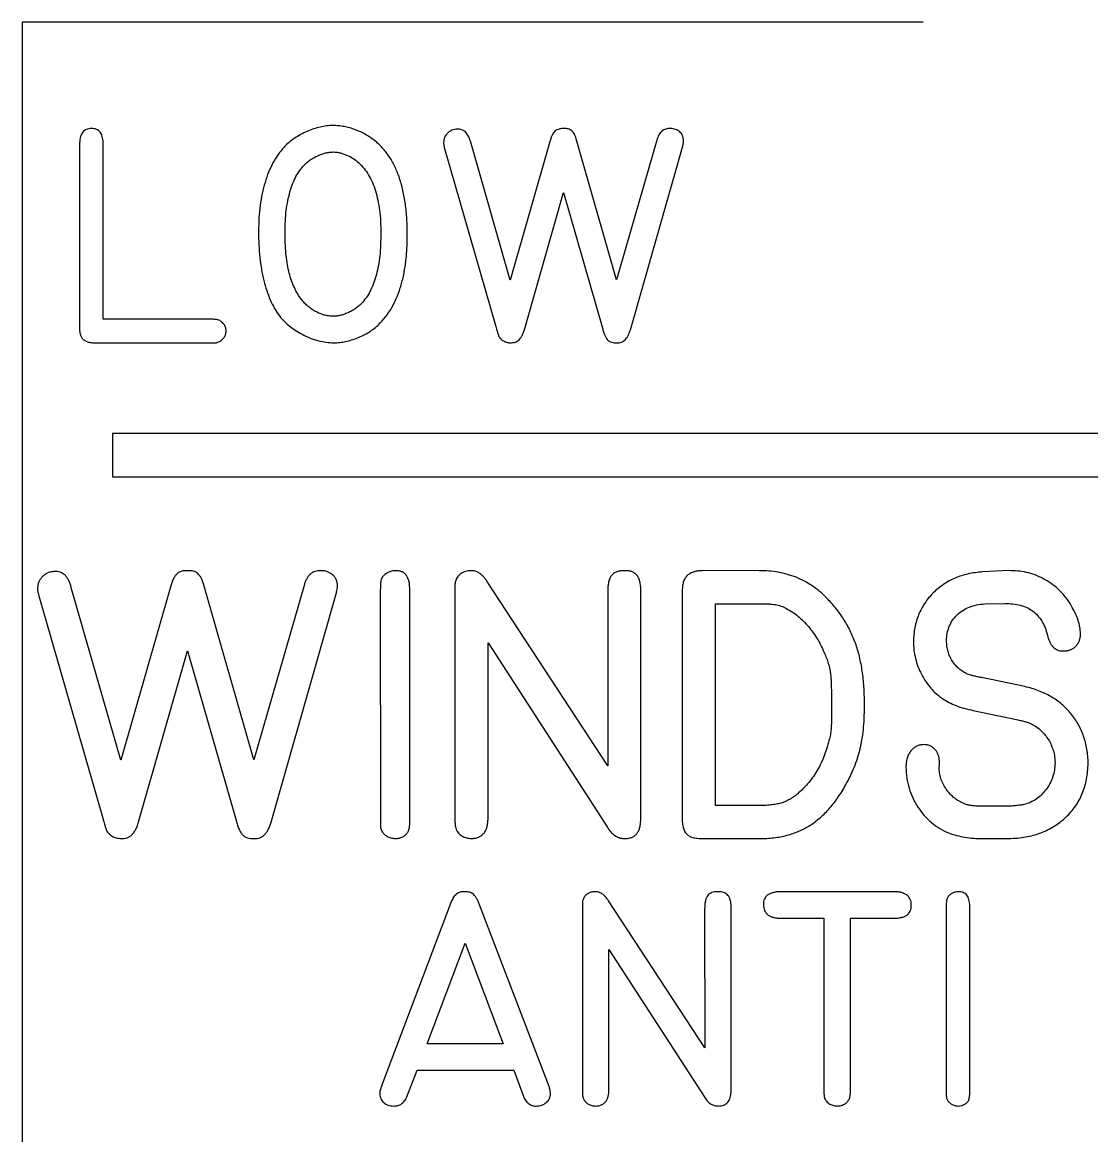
# Model space of a CAD drawing. Header units: inches. Extents: x 0.09 to 1.59, y 5.43 to 11.48.
# Drawn here: x 0.087 to 0.829, y 6.403 to 7.175 of the extents above; entities that cross this region are included whole.
import ezdxf

# ---------------------------------------------------------------- set-up
doc = ezdxf.new("R2010")
doc.units = ezdxf.units.IN
doc.header["$MEASUREMENT"] = 0

msp = doc.modelspace()

# ---------------------------------------------------------------- linework, layer by layer
at = {"color": 7, "linetype": 'Continuous', "lineweight": 25}
for p, q in [((0.08723, 7.17534), (0.08723, 5.42534)), ((0.71223, 7.17534), (0.08723, 7.17534)), ((0.30286, 7.10371), (0.30287, 7.10374)), ((0.127, 7.09168), (0.12704, 6.96397)), ((0.14333, 6.96926), (0.14333, 7.09169)), ((0.42577, 6.9964), (0.39807, 7.09292)), ((0.45346, 7.0933), (0.42577, 6.9964)), ((0.49951, 6.9967), (0.47158, 7.09441)), ((0.52742, 7.09349), (0.49951, 6.9967)), ((0.30286, 7.08535), (0.30287, 7.08538)), ((0.38018, 7.08777), (0.41572, 6.96422)), ((0.5091, 6.96202), (0.54531, 7.08878)), ((0.43581, 6.96286), (0.46264, 7.05717)), ((0.46264, 7.05717), (0.4899, 6.96244)), ((0.21794, 6.96926), (0.14333, 6.96926)), ((0.13725, 6.95297), (0.21639, 6.95297)), ((1.52473, 6.88994), (0.14973, 6.88994)), ((0.14973, 6.88994), (0.14973, 6.85994)), ((0.14973, 6.85994), (1.52473, 6.85994)), ((0.59834, 6.79486), (0.56006, 6.7949)), ((0.77142, 6.7949), (0.75342, 6.79402)), ((0.77306, 6.79486), (0.77142, 6.7949)), ((0.15566, 6.66331), (0.12102, 6.78397)), ((0.19027, 6.78443), (0.15566, 6.66331)), ((0.24783, 6.66369), (0.21291, 6.78583)), ((0.28272, 6.78468), (0.24783, 6.66369)), ((0.4934, 6.65947), (0.41005, 6.78695)), ((0.09866, 6.77752), (0.14309, 6.62309)), ((0.25981, 6.62034), (0.30508, 6.77879)), ((0.33561, 6.78156), (0.33565, 6.62177)), ((0.35602, 6.62175), (0.35602, 6.78243)), ((0.38733, 6.78047), (0.38737, 6.62401)), ((0.49336, 6.77999), (0.4934, 6.65947)), ((0.51631, 6.622), (0.51635, 6.78104)), ((0.54508, 6.78039), (0.54512, 6.62589)), ((0.56807, 6.77195), (0.5992, 6.77195)), ((0.56807, 6.63198), (0.56807, 6.77195)), ((0.75492, 6.77179), (0.76891, 6.77208)), ((0.76891, 6.77208), (0.77031, 6.77208)), ((0.41032, 6.62228), (0.41032, 6.74474)), ((0.41032, 6.74474), (0.4934, 6.61641)), ((0.1682, 6.62139), (0.20174, 6.73928)), ((0.20174, 6.73928), (0.23582, 6.62086)), ((0.78276, 6.71445), (0.75259, 6.72065)), ((0.747, 6.69792), (0.77705, 6.69152)), ((0.72348, 6.66022), (0.72352, 6.66247)), ((0.59891, 6.63198), (0.56807, 6.63198)), ((0.77035, 6.63145), (0.7537, 6.63147)), ((0.55947, 6.60903), (0.59892, 6.60903)), ((0.75342, 6.60903), (0.77159, 6.60903)), ((0.69234, 6.57212), (0.61435, 6.57216)), ((0.38482, 6.56508), (0.33701, 6.43858)), ((0.45274, 6.43703), (0.40449, 6.56304)), ((0.47579, 6.56061), (0.47582, 6.43544)), ((0.56064, 6.46381), (0.49396, 6.5658)), ((0.56061, 6.56023), (0.56064, 6.46381)), ((0.57897, 6.43383), (0.579, 6.56107)), ((0.72819, 6.56149), (0.72822, 6.43365)), ((0.74451, 6.43364), (0.74451, 6.56218)), ((0.6132, 6.55376), (0.6434, 6.55379)), ((0.6434, 6.55379), (0.6434, 6.4359)), ((0.66176, 6.43477), (0.66176, 6.55379)), ((0.66176, 6.55379), (0.6917, 6.55379)), ((0.36807, 6.46664), (0.39443, 6.53644)), ((0.39443, 6.53644), (0.4208, 6.46664)), ((0.49418, 6.43406), (0.49418, 6.53203)), ((0.49418, 6.53203), (0.56064, 6.42936)), ((0.4208, 6.46664), (0.36807, 6.46664)), ((0.35398, 6.42976), (0.36114, 6.44828)), ((0.36114, 6.44828), (0.42817, 6.44828)), ((0.42817, 6.44828), (0.43465, 6.43086))]:
    msp.add_line(p, q, dxfattribs=at)
for points, knots in [([(0.13518, 7.10164), (0.13456, 7.10161), (0.13338, 7.10155), (0.13172, 7.10107), (0.13034, 7.10022), (0.12912, 7.09914), (0.12823, 7.09768), (0.12759, 7.09594), (0.12712, 7.09392), (0.12704, 7.09246), (0.127, 7.09168)], [0, 0, 0, 0, 0.126924, 0.242718, 0.351139, 0.459469, 0.575157, 0.698742, 0.839735, 1, 1, 1, 1]), ([(0.14333, 7.09169), (0.1433, 7.09246), (0.14324, 7.09393), (0.14282, 7.09598), (0.14217, 7.09773), (0.14131, 7.09921), (0.14009, 7.1003), (0.13867, 7.1011), (0.137, 7.10155), (0.13581, 7.10161), (0.13518, 7.10164)], [0, 0, 0, 0, 0.159106, 0.301148, 0.426235, 0.540226, 0.648063, 0.756801, 0.871454, 1, 1, 1, 1]), ([(0.30287, 7.10374), (0.30137, 7.10366), (0.29834, 7.10351), (0.29379, 7.10271), (0.28925, 7.10139), (0.2847, 7.09967), (0.28033, 7.09749), (0.27619, 7.09494), (0.27232, 7.09209), (0.27, 7.0899), (0.26885, 7.0888)], [0, 0, 0, 0, 0.1189, 0.238815, 0.363412, 0.491768, 0.621792, 0.748494, 0.874822, 1, 1, 1, 1]), ([(0.3324, 7.09272), (0.3313, 7.09355), (0.32913, 7.09521), (0.32564, 7.09738), (0.32201, 7.09927), (0.31825, 7.10084), (0.31441, 7.10211), (0.31056, 7.10301), (0.30671, 7.10359), (0.30414, 7.10367), (0.30286, 7.10371)], [0, 0, 0, 0, 0.1288972, 0.256024, 0.383031, 0.5107626, 0.6368643, 0.7599671, 0.8800174, 1, 1, 1, 1]), ([(0.38888, 7.10119), (0.38825, 7.10113), (0.38702, 7.10102), (0.38524, 7.10052), (0.38366, 7.09959), (0.38223, 7.09845), (0.38109, 7.09702), (0.38017, 7.09545), (0.37966, 7.09366), (0.37956, 7.09242), (0.3795, 7.09178)], [0, 0, 0, 0, 0.128589, 0.252555, 0.373774, 0.498907, 0.62404, 0.74526, 0.869225, 1, 1, 1, 1]), ([(0.39807, 7.09292), (0.39786, 7.09359), (0.39747, 7.09486), (0.3967, 7.09659), (0.39578, 7.09805), (0.39473, 7.09928), (0.39344, 7.10016), (0.39205, 7.10082), (0.3905, 7.10119), (0.38943, 7.10119), (0.38888, 7.10119)], [0, 0, 0, 0, 0.155018, 0.294183, 0.418932, 0.537521, 0.649023, 0.762457, 0.877917, 1, 1, 1, 1]), ([(0.46306, 7.10164), (0.46245, 7.10163), (0.46128, 7.10163), (0.45963, 7.10134), (0.45819, 7.1008), (0.45695, 7.09998), (0.4559, 7.09884), (0.455, 7.09731), (0.45412, 7.09546), (0.45369, 7.09405), (0.45346, 7.0933)], [0, 0, 0, 0, 0.131213, 0.24809, 0.356608, 0.456146, 0.563561, 0.685491, 0.832674, 1, 1, 1, 1]), ([(0.47158, 7.09441), (0.47139, 7.095), (0.47103, 7.09614), (0.47035, 7.0977), (0.46945, 7.09898), (0.46845, 7.10005), (0.46728, 7.10083), (0.46601, 7.10141), (0.46457, 7.10165), (0.46358, 7.10164), (0.46306, 7.10164)], [0, 0, 0, 0, 0.151751, 0.291055, 0.416198, 0.533741, 0.645703, 0.757945, 0.873337, 1, 1, 1, 1]), ([(0.5368, 7.10164), (0.53624, 7.10164), (0.53516, 7.10163), (0.53359, 7.10131), (0.53218, 7.10067), (0.53089, 7.09979), (0.52979, 7.0986), (0.52884, 7.09714), (0.52804, 7.09542), (0.52764, 7.09415), (0.52742, 7.09349)], [0, 0, 0, 0, 0.123941, 0.238388, 0.350354, 0.463329, 0.581267, 0.706777, 0.846347, 1, 1, 1, 1]), ([(0.54598, 7.09327), (0.54594, 7.09386), (0.54586, 7.09503), (0.54532, 7.09666), (0.54451, 7.09813), (0.54335, 7.09936), (0.54198, 7.10035), (0.5404, 7.10109), (0.53866, 7.10154), (0.53743, 7.10161), (0.5368, 7.10164)], [0, 0, 0, 0, 0.1289668, 0.2513398, 0.3693042, 0.4897303, 0.6132964, 0.7342626, 0.8642993, 1, 1, 1, 1]), ([(0.35432, 7.02777), (0.35431, 7.02967), (0.35429, 7.03339), (0.35407, 7.03886), (0.35364, 7.04411), (0.35308, 7.04915), (0.35229, 7.05396), (0.35135, 7.05857), (0.35027, 7.06297), (0.34897, 7.06714), (0.34752, 7.07109), (0.3459, 7.07483), (0.34409, 7.07835), (0.34212, 7.08167), (0.33995, 7.08477), (0.33762, 7.08765), (0.33513, 7.09033), (0.33331, 7.09192), (0.3324, 7.09272)], [0, 0, 0, 0, 0.080424, 0.157711, 0.231972, 0.303725, 0.372685, 0.438908, 0.502962, 0.564675, 0.624091, 0.681389, 0.737383, 0.791688, 0.84518, 0.897488, 0.948885, 1, 1, 1, 1]), ([(0.3795, 7.09178), (0.37951, 7.09149), (0.37953, 7.09094), (0.37959, 7.09006), (0.37982, 7.08901), (0.38004, 7.08823), (0.38018, 7.08777)], [0, 0, 0, 0, 0.213858, 0.404481, 0.646641, 1, 1, 1, 1]), ([(0.54531, 7.08878), (0.54537, 7.08915), (0.54551, 7.08995), (0.54571, 7.09117), (0.54592, 7.0923), (0.54596, 7.093), (0.54598, 7.09327)], [0, 0, 0, 0, 0.24294, 0.539633, 0.8211, 1, 1, 1, 1]), ([(0.26885, 7.0888), (0.26744, 7.08711), (0.26456, 7.08367), (0.26101, 7.07779), (0.25794, 7.0713), (0.25548, 7.06417), (0.25356, 7.05646), (0.25214, 7.0482), (0.2513, 7.03942), (0.25119, 7.03339), (0.25113, 7.03029)], [0, 0, 0, 0, 0.105705, 0.215134, 0.329018, 0.449631, 0.576639, 0.710541, 0.851416, 1, 1, 1, 1]), ([(0.28272, 7.07623), (0.28338, 7.07688), (0.28473, 7.07819), (0.287, 7.07994), (0.28952, 7.08144), (0.29216, 7.0828), (0.29491, 7.08388), (0.29762, 7.0847), (0.30026, 7.08521), (0.302, 7.0853), (0.30286, 7.08535)], [0, 0, 0, 0, 0.123362, 0.249717, 0.37865, 0.511599, 0.64377, 0.76903, 0.886766, 1, 1, 1, 1]), ([(0.30287, 7.08538), (0.30362, 7.08534), (0.30516, 7.08527), (0.30748, 7.08482), (0.30987, 7.08418), (0.31304, 7.08291), (0.31687, 7.08102), (0.31948, 7.07887), (0.32076, 7.07781)], [0, 0, 0, 0, 0.11376, 0.233218, 0.356799, 0.48809, 0.749531, 1, 1, 1, 1]), ([(0.26953, 7.02984), (0.26958, 7.03241), (0.26967, 7.03738), (0.27026, 7.0446), (0.27133, 7.05132), (0.2728, 7.05753), (0.27464, 7.06318), (0.2769, 7.0682), (0.27953, 7.07258), (0.28168, 7.07504), (0.28272, 7.07623)], [0, 0, 0, 0, 0.156125, 0.302877, 0.440322, 0.56978, 0.690666, 0.801587, 0.904038, 1, 1, 1, 1]), ([(0.32076, 7.07781), (0.322, 7.07654), (0.32452, 7.07396), (0.3276, 7.06935), (0.33024, 7.06415), (0.33239, 7.05831), (0.33402, 7.05184), (0.33516, 7.04476), (0.33589, 7.03704), (0.33593, 7.03169), (0.33596, 7.0289)], [0, 0, 0, 0, 0.100865, 0.20514, 0.314754, 0.432735, 0.558927, 0.694653, 0.841474, 1, 1, 1, 1]), ([(0.25113, 7.03029), (0.25118, 7.02716), (0.25125, 7.02107), (0.25194, 7.01224), (0.25306, 7.00399), (0.25462, 6.99633), (0.25664, 6.98925), (0.25915, 6.98277), (0.26204, 6.97684), (0.26444, 6.97329), (0.26562, 6.97156)], [0, 0, 0, 0, 0.153124, 0.297158, 0.432037, 0.559346, 0.678717, 0.790963, 0.898004, 1, 1, 1, 1]), ([(0.28026, 6.98387), (0.27936, 6.9852), (0.27753, 6.98791), (0.27538, 6.99247), (0.27348, 6.99742), (0.27201, 7.00287), (0.27089, 7.00882), (0.2701, 7.01532), (0.26961, 7.02239), (0.26956, 7.0273), (0.26953, 7.02984)], [0, 0, 0, 0, 0.100044, 0.204357, 0.314658, 0.431428, 0.557026, 0.692898, 0.840874, 1, 1, 1, 1]), ([(0.33596, 7.0289), (0.33592, 7.0262), (0.33585, 7.021), (0.33532, 7.01351), (0.33436, 7.00668), (0.33301, 7.00046), (0.33126, 6.99482), (0.32915, 6.9897), (0.32658, 6.98513), (0.32447, 6.98246), (0.32345, 6.98116)], [0, 0, 0, 0, 0.161174, 0.309864, 0.446677, 0.572217, 0.688558, 0.797887, 0.901397, 1, 1, 1, 1]), ([(0.33463, 6.96571), (0.33622, 6.96742), (0.33945, 6.97091), (0.34347, 6.97697), (0.34688, 6.98371), (0.3496, 6.99118), (0.35178, 6.99932), (0.35326, 7.00818), (0.35417, 7.01774), (0.35427, 7.02436), (0.35432, 7.02777)], [0, 0, 0, 0, 0.104917, 0.212948, 0.325254, 0.443443, 0.569143, 0.703178, 0.846557, 1, 1, 1, 1]), ([(0.30286, 6.97133), (0.30182, 6.97137), (0.29973, 6.97146), (0.29664, 6.97221), (0.29353, 6.97322), (0.2905, 6.97472), (0.28757, 6.97654), (0.28487, 6.9787), (0.28239, 6.98112), (0.28097, 6.98295), (0.28026, 6.98387)], [0, 0, 0, 0, 0.116304, 0.233863, 0.354988, 0.482525, 0.612268, 0.740399, 0.869415, 1, 1, 1, 1]), ([(0.32345, 6.98116), (0.32276, 6.98046), (0.32138, 6.97905), (0.31906, 6.97716), (0.31654, 6.97548), (0.31386, 6.97404), (0.31109, 6.9729), (0.30833, 6.97199), (0.30558, 6.97147), (0.30375, 6.97138), (0.30286, 6.97133)], [0, 0, 0, 0, 0.125983, 0.2526, 0.38207, 0.513681, 0.642442, 0.765615, 0.88507, 1, 1, 1, 1]), ([(0.22308, 6.96881), (0.22277, 6.96891), (0.22214, 6.9691), (0.22106, 6.96922), (0.21966, 6.96928), (0.21858, 6.96927), (0.21794, 6.96926)], [0, 0, 0, 0, 0.187553, 0.376242, 0.625932, 1, 1, 1, 1]), ([(0.22867, 6.96121), (0.22858, 6.96206), (0.22841, 6.96376), (0.22714, 6.96601), (0.22539, 6.96788), (0.22384, 6.9685), (0.22308, 6.96881)], [0, 0, 0, 0, 0.251389, 0.506278, 0.756676, 1, 1, 1, 1]), ([(0.26562, 6.97156), (0.26676, 6.97023), (0.26906, 6.96757), (0.27314, 6.96409), (0.27762, 6.96093), (0.28251, 6.95819), (0.28764, 6.95594), (0.29287, 6.95432), (0.29808, 6.95323), (0.30158, 6.95306), (0.30331, 6.95297)], [0, 0, 0, 0, 0.121113, 0.243963, 0.369981, 0.501105, 0.632263, 0.757497, 0.880131, 1, 1, 1, 1]), ([(0.12704, 6.96397), (0.12699, 6.96311), (0.1269, 6.96148), (0.12731, 6.9592), (0.12804, 6.95724), (0.12917, 6.95563), (0.13068, 6.9544), (0.13256, 6.95356), (0.13479, 6.95304), (0.1364, 6.95299), (0.13725, 6.95297)], [0, 0, 0, 0, 0.148439, 0.277754, 0.394678, 0.503287, 0.610856, 0.724856, 0.853841, 1, 1, 1, 1]), ([(0.22285, 6.95339), (0.22368, 6.95375), (0.22527, 6.95444), (0.22711, 6.95628), (0.22833, 6.95858), (0.22855, 6.9603), (0.22867, 6.96121)], [0, 0, 0, 0, 0.2596467, 0.5002268, 0.7361659, 1, 1, 1, 1]), ([(0.30331, 6.95297), (0.30468, 6.95301), (0.30745, 6.9531), (0.31159, 6.95385), (0.31579, 6.95484), (0.31992, 6.95636), (0.32398, 6.95815), (0.32778, 6.96039), (0.3314, 6.96282), (0.33355, 6.96474), (0.33463, 6.96571)], [0, 0, 0, 0, 0.118981, 0.240318, 0.364646, 0.49276, 0.622125, 0.749523, 0.874592, 1, 1, 1, 1]), ([(0.41572, 6.96422), (0.41589, 6.96363), (0.41619, 6.96256), (0.4166, 6.96112), (0.41697, 6.96004), (0.41725, 6.95909), (0.41749, 6.95828), (0.41765, 6.95772), (0.41771, 6.9575)], [0, 0, 0, 0, 0.2638236, 0.4752176, 0.6398677, 0.7506398, 0.8993704, 1, 1, 1, 1]), ([(0.42576, 6.95297), (0.42637, 6.95298), (0.42753, 6.953), (0.42917, 6.9534), (0.43065, 6.95405), (0.43195, 6.95507), (0.43309, 6.95644), (0.43413, 6.9582), (0.43506, 6.96037), (0.43555, 6.962), (0.43581, 6.96286)], [0, 0, 0, 0, 0.117328, 0.224905, 0.326022, 0.428963, 0.541745, 0.671271, 0.824012, 1, 1, 1, 1]), ([(0.4899, 6.96244), (0.49015, 6.96156), (0.49062, 6.95995), (0.49148, 6.95778), (0.49245, 6.95609), (0.49346, 6.95476), (0.49471, 6.95387), (0.49617, 6.95329), (0.49788, 6.95297), (0.49908, 6.95297), (0.49972, 6.95297)], [0, 0, 0, 0, 0.1802595, 0.3323607, 0.4604107, 0.5650138, 0.6597336, 0.7611344, 0.8740818, 1, 1, 1, 1]), ([(0.49972, 6.95297), (0.50026, 6.95297), (0.50131, 6.95297), (0.50284, 6.95333), (0.50422, 6.95404), (0.50548, 6.95503), (0.50657, 6.95636), (0.50759, 6.95795), (0.50841, 6.95989), (0.50886, 6.96129), (0.5091, 6.96202)], [0, 0, 0, 0, 0.11387, 0.221498, 0.328353, 0.438525, 0.557987, 0.689932, 0.836649, 1, 1, 1, 1]), ([(0.21639, 6.95297), (0.21697, 6.95297), (0.218, 6.95297), (0.21938, 6.95298), (0.2204, 6.95296), (0.22129, 6.953), (0.22209, 6.95307), (0.22262, 6.95329), (0.22285, 6.95339)], [0, 0, 0, 0, 0.26677, 0.47526, 0.63411, 0.738474, 0.883794, 1, 1, 1, 1]), ([(0.41771, 6.9575), (0.41816, 6.95684), (0.41904, 6.95556), (0.42097, 6.95417), (0.42322, 6.95322), (0.42489, 6.95306), (0.42576, 6.95297)], [0, 0, 0, 0, 0.246471, 0.481493, 0.728398, 1, 1, 1, 1]), ([(0.10953, 6.79429), (0.10875, 6.79422), (0.10721, 6.79409), (0.10498, 6.79346), (0.10302, 6.7923), (0.10123, 6.79088), (0.0998, 6.78909), (0.09865, 6.78712), (0.09802, 6.78489), (0.09788, 6.78333), (0.09781, 6.78253)], [0, 0, 0, 0, 0.128589, 0.252555, 0.373774, 0.498907, 0.62404, 0.74526, 0.869225, 1, 1, 1, 1]), ([(0.12102, 6.78397), (0.12077, 6.7848), (0.12028, 6.78639), (0.11932, 6.78855), (0.11816, 6.79037), (0.11685, 6.79191), (0.11524, 6.79301), (0.11351, 6.79384), (0.11156, 6.79429), (0.11022, 6.79429), (0.10953, 6.79429)], [0, 0, 0, 0, 0.155018, 0.294183, 0.418932, 0.537521, 0.649023, 0.762457, 0.877917, 1, 1, 1, 1]), ([(0.20227, 6.79486), (0.2015, 6.79485), (0.20004, 6.79485), (0.19798, 6.79449), (0.19618, 6.79381), (0.19463, 6.79278), (0.19331, 6.79136), (0.19219, 6.78945), (0.19109, 6.78714), (0.19055, 6.78537), (0.19027, 6.78443)], [0, 0, 0, 0, 0.131213, 0.24809, 0.356608, 0.456146, 0.563561, 0.685491, 0.832674, 1, 1, 1, 1]), ([(0.21291, 6.78583), (0.21268, 6.78657), (0.21223, 6.78798), (0.21137, 6.78994), (0.21025, 6.79154), (0.209, 6.79287), (0.20754, 6.79385), (0.20595, 6.79457), (0.20415, 6.79488), (0.20291, 6.79487), (0.20227, 6.79486)], [0, 0, 0, 0, 0.151751, 0.291055, 0.416198, 0.533741, 0.645703, 0.757945, 0.873337, 1, 1, 1, 1]), ([(0.29444, 6.79486), (0.29373, 6.79486), (0.29238, 6.79485), (0.29043, 6.79444), (0.28867, 6.79365), (0.28705, 6.79255), (0.28568, 6.79106), (0.28449, 6.78924), (0.28349, 6.78708), (0.28298, 6.7855), (0.28272, 6.78468)], [0, 0, 0, 0, 0.123941, 0.238388, 0.350354, 0.463329, 0.581267, 0.706777, 0.846347, 1, 1, 1, 1]), ([(0.30591, 6.78439), (0.30586, 6.78514), (0.30577, 6.78659), (0.30509, 6.78864), (0.30407, 6.79048), (0.30263, 6.79201), (0.30091, 6.79325), (0.29894, 6.79417), (0.29676, 6.79474), (0.29522, 6.79482), (0.29444, 6.79486)], [0, 0, 0, 0, 0.128967, 0.25134, 0.369304, 0.48973, 0.613296, 0.734263, 0.864299, 1, 1, 1, 1]), ([(0.34596, 6.79486), (0.34507, 6.79479), (0.34334, 6.79467), (0.3409, 6.79373), (0.33871, 6.79227), (0.33755, 6.79094), (0.33695, 6.79025)], [0, 0, 0, 0, 0.252822, 0.495908, 0.737887, 1, 1, 1, 1]), ([(0.35602, 6.78243), (0.35599, 6.78342), (0.35594, 6.78528), (0.35546, 6.78788), (0.35467, 6.79008), (0.35355, 6.79189), (0.35212, 6.79333), (0.3503, 6.79425), (0.34823, 6.79485), (0.34674, 6.79486), (0.34596, 6.79486)], [0, 0, 0, 0, 0.162439, 0.303775, 0.43068, 0.542576, 0.650112, 0.75758, 0.872008, 1, 1, 1, 1]), ([(0.39812, 6.79486), (0.397, 6.79477), (0.39474, 6.79459), (0.39176, 6.79304), (0.38918, 6.79097), (0.38832, 6.78902), (0.3879, 6.78807)], [0, 0, 0, 0, 0.257226, 0.515442, 0.763924, 1, 1, 1, 1]), ([(0.41005, 6.78695), (0.40956, 6.78764), (0.40862, 6.78894), (0.40719, 6.79069), (0.40576, 6.79209), (0.40394, 6.7935), (0.40141, 6.79472), (0.39923, 6.79481), (0.39812, 6.79486)], [0, 0, 0, 0, 0.169217, 0.3203, 0.451757, 0.567066, 0.78044, 1, 1, 1, 1]), ([(0.505, 6.79486), (0.50404, 6.79484), (0.50223, 6.79481), (0.49972, 6.79421), (0.49761, 6.79315), (0.49596, 6.79157), (0.49471, 6.78948), (0.49389, 6.78683), (0.49344, 6.7836), (0.49339, 6.78126), (0.49336, 6.77999)], [0, 0, 0, 0, 0.130999, 0.246717, 0.350533, 0.449564, 0.555403, 0.679484, 0.826682, 1, 1, 1, 1]), ([(0.51635, 6.78104), (0.51633, 6.78216), (0.51629, 6.78427), (0.51576, 6.78719), (0.51494, 6.7897), (0.51369, 6.79172), (0.51202, 6.79326), (0.51, 6.79432), (0.5076, 6.7949), (0.5059, 6.79487), (0.505, 6.79486)], [0, 0, 0, 0, 0.16208, 0.304988, 0.429155, 0.54241, 0.64608, 0.754429, 0.869073, 1, 1, 1, 1]), ([(0.56006, 6.7949), (0.55883, 6.79486), (0.55656, 6.7948), (0.55336, 6.79422), (0.55066, 6.79313), (0.54844, 6.79152), (0.54678, 6.78939), (0.54568, 6.78678), (0.54508, 6.78373), (0.54508, 6.78155), (0.54508, 6.78039)], [0, 0, 0, 0, 0.151334, 0.282226, 0.399665, 0.509459, 0.617605, 0.730437, 0.856419, 1, 1, 1, 1]), ([(0.64517, 6.77603), (0.64359, 6.77756), (0.64047, 6.78058), (0.63527, 6.78442), (0.62984, 6.78772), (0.62411, 6.79042), (0.61806, 6.79241), (0.61175, 6.79389), (0.60514, 6.79475), (0.60063, 6.79482), (0.59834, 6.79486)], [0, 0, 0, 0, 0.127204, 0.250621, 0.372465, 0.493612, 0.615913, 0.73974, 0.867629, 1, 1, 1, 1]), ([(0.75342, 6.79402), (0.75171, 6.79387), (0.74834, 6.79357), (0.74343, 6.79266), (0.73874, 6.79143), (0.7343, 6.78981), (0.73011, 6.78778), (0.7262, 6.78533), (0.72248, 6.78259), (0.71908, 6.77943), (0.71596, 6.77602), (0.71325, 6.77233), (0.71093, 6.76841), (0.70897, 6.7643), (0.7075, 6.75993), (0.70633, 6.75539), (0.70567, 6.7506), (0.7055, 6.74734), (0.70542, 6.74568)], [0, 0, 0, 0, 0.068381, 0.134233, 0.198524, 0.260693, 0.321999, 0.383071, 0.443897, 0.505669, 0.56708, 0.627587, 0.687368, 0.747729, 0.80835, 0.870166, 0.934001, 1, 1, 1, 1]), ([(0.81496, 6.77065), (0.81377, 6.77252), (0.81143, 6.77619), (0.80713, 6.78103), (0.80231, 6.7852), (0.79702, 6.78867), (0.79137, 6.79141), (0.78547, 6.79341), (0.77933, 6.79462), (0.77517, 6.79478), (0.77306, 6.79486)], [0, 0, 0, 0, 0.131003, 0.257622, 0.382066, 0.507094, 0.631272, 0.753387, 0.87528, 1, 1, 1, 1]), ([(0.30508, 6.77879), (0.30516, 6.77925), (0.30532, 6.78025), (0.30558, 6.78178), (0.30583, 6.78319), (0.30589, 6.78406), (0.30591, 6.78439)], [0, 0, 0, 0, 0.24294, 0.539633, 0.8211, 1, 1, 1, 1]), ([(0.33695, 6.79025), (0.33671, 6.7898), (0.33623, 6.78887), (0.33581, 6.7871), (0.33565, 6.78464), (0.33563, 6.78272), (0.33561, 6.78156)], [0, 0, 0, 0, 0.170737, 0.353675, 0.609135, 1, 1, 1, 1]), ([(0.3879, 6.78807), (0.38778, 6.78767), (0.38753, 6.78684), (0.38737, 6.78531), (0.38738, 6.78318), (0.38735, 6.7815), (0.38733, 6.78047)], [0, 0, 0, 0, 0.164011, 0.339607, 0.5985, 1, 1, 1, 1]), ([(0.09781, 6.78253), (0.09783, 6.78217), (0.09785, 6.78148), (0.09792, 6.78038), (0.09821, 6.77907), (0.09849, 6.7781), (0.09866, 6.77752)], [0, 0, 0, 0, 0.213858, 0.404481, 0.646641, 1, 1, 1, 1]), ([(0.67148, 6.70293), (0.67142, 6.70677), (0.67131, 6.71423), (0.67011, 6.72503), (0.66821, 6.7351), (0.66541, 6.74443), (0.66175, 6.75315), (0.65712, 6.7613), (0.6517, 6.76907), (0.64736, 6.77369), (0.64517, 6.77603)], [0, 0, 0, 0, 0.144254, 0.280125, 0.407421, 0.528418, 0.6454, 0.762054, 0.879969, 1, 1, 1, 1]), ([(0.5992, 6.77195), (0.60024, 6.77194), (0.60219, 6.77193), (0.60496, 6.77181), (0.60741, 6.77161), (0.61028, 6.77125), (0.61368, 6.77041), (0.61615, 6.76918), (0.61741, 6.76855)], [0, 0, 0, 0, 0.165199, 0.311957, 0.443921, 0.559187, 0.775164, 1, 1, 1, 1]), ([(0.61741, 6.76855), (0.61877, 6.76783), (0.62154, 6.76636), (0.6254, 6.76343), (0.62914, 6.76), (0.63274, 6.75609), (0.63608, 6.75173), (0.63909, 6.74705), (0.64179, 6.74209), (0.64329, 6.73862), (0.64404, 6.73687)], [0, 0, 0, 0, 0.108815, 0.223046, 0.34223, 0.469524, 0.599834, 0.731986, 0.864687, 1, 1, 1, 1]), ([(0.72841, 6.74621), (0.72851, 6.74798), (0.72871, 6.75142), (0.7302, 6.75629), (0.73246, 6.76068), (0.73572, 6.76438), (0.73961, 6.76751), (0.7442, 6.76977), (0.74936, 6.77131), (0.75302, 6.77162), (0.75492, 6.77179)], [0, 0, 0, 0, 0.129699, 0.250963, 0.369076, 0.488549, 0.609183, 0.731673, 0.861054, 1, 1, 1, 1]), ([(0.77031, 6.77208), (0.77215, 6.77201), (0.77569, 6.7719), (0.78071, 6.77073), (0.78521, 6.76892), (0.78915, 6.76633), (0.79244, 6.76293), (0.79523, 6.75887), (0.79739, 6.75406), (0.79829, 6.75055), (0.79876, 6.74871)], [0, 0, 0, 0, 0.136644, 0.262932, 0.380987, 0.495106, 0.610496, 0.730734, 0.859322, 1, 1, 1, 1]), ([(0.82139, 6.75126), (0.82129, 6.75274), (0.82108, 6.7559), (0.81968, 6.76071), (0.81772, 6.76576), (0.81589, 6.769), (0.81496, 6.77065)], [0, 0, 0, 0, 0.214499, 0.459554, 0.724968, 1, 1, 1, 1]), ([(0.70542, 6.74568), (0.70551, 6.74371), (0.70569, 6.73978), (0.70676, 6.73399), (0.70852, 6.72837), (0.71088, 6.72297), (0.71386, 6.71794), (0.71736, 6.71339), (0.72132, 6.70931), (0.72438, 6.70711), (0.72591, 6.706)], [0, 0, 0, 0, 0.127451, 0.254033, 0.379918, 0.507431, 0.633941, 0.756921, 0.878241, 1, 1, 1, 1]), ([(0.7428, 6.72318), (0.74176, 6.7237), (0.73968, 6.72474), (0.73688, 6.72682), (0.73442, 6.72935), (0.7323, 6.73222), (0.73059, 6.73542), (0.72939, 6.73884), (0.72858, 6.74245), (0.72847, 6.74494), (0.72841, 6.74621)], [0, 0, 0, 0, 0.121612, 0.242447, 0.362945, 0.488851, 0.614853, 0.740468, 0.867254, 1, 1, 1, 1]), ([(0.79876, 6.74871), (0.79901, 6.74793), (0.79949, 6.74643), (0.80045, 6.74439), (0.80161, 6.74268), (0.80293, 6.7413), (0.80444, 6.74025), (0.80612, 6.7395), (0.808, 6.73915), (0.80929, 6.73917), (0.80995, 6.73918)], [0, 0, 0, 0, 0.1540208, 0.2932556, 0.4178973, 0.5368468, 0.6468786, 0.7592904, 0.8769615, 1, 1, 1, 1]), ([(0.80995, 6.73918), (0.81077, 6.73923), (0.81234, 6.73932), (0.81457, 6.73999), (0.81655, 6.74106), (0.81825, 6.74252), (0.81965, 6.74431), (0.82061, 6.74642), (0.82124, 6.74876), (0.82134, 6.75041), (0.82139, 6.75126)], [0, 0, 0, 0, 0.13088, 0.253124, 0.37161, 0.491676, 0.612369, 0.734709, 0.86264, 1, 1, 1, 1]), ([(0.64404, 6.73687), (0.64454, 6.73565), (0.64551, 6.73328), (0.64671, 6.72973), (0.6475, 6.72627), (0.64797, 6.7234), (0.64818, 6.72096), (0.64829, 6.71876), (0.64842, 6.71619), (0.6485, 6.71322), (0.64852, 6.70987), (0.64858, 6.70612), (0.64857, 6.70199), (0.64854, 6.69911), (0.64853, 6.6976)], [0, 0, 0, 0, 0.099127, 0.19298, 0.281431, 0.365528, 0.411289, 0.466072, 0.530971, 0.604942, 0.689021, 0.783229, 0.886548, 1, 1, 1, 1]), ([(0.75259, 6.72065), (0.75159, 6.72086), (0.7497, 6.72124), (0.74706, 6.72183), (0.7448, 6.72247), (0.74343, 6.72295), (0.7428, 6.72318)], [0, 0, 0, 0, 0.302919, 0.569251, 0.801778, 1, 1, 1, 1]), ([(0.82664, 6.66135), (0.82659, 6.663), (0.82648, 6.66624), (0.82587, 6.67102), (0.82488, 6.6756), (0.82363, 6.68002), (0.82187, 6.68421), (0.81989, 6.68827), (0.81743, 6.6921), (0.81469, 6.69575), (0.81162, 6.69912), (0.80831, 6.70227), (0.80468, 6.70506), (0.8008, 6.70757), (0.79665, 6.70974), (0.79228, 6.71166), (0.78762, 6.71323), (0.7844, 6.71404), (0.78276, 6.71445)], [0, 0, 0, 0, 0.0659948, 0.1302618, 0.1926762, 0.254053, 0.3141514, 0.3745575, 0.4352648, 0.4962097, 0.5574126, 0.6181872, 0.6790314, 0.7407757, 0.8031316, 0.8667687, 0.9323776, 1, 1, 1, 1]), ([(0.72591, 6.706), (0.72729, 6.70512), (0.73018, 6.70327), (0.73514, 6.70107), (0.74082, 6.69928), (0.74488, 6.69839), (0.747, 6.69792)], [0, 0, 0, 0, 0.216027, 0.452166, 0.713427, 1, 1, 1, 1]), ([(0.64853, 6.6976), (0.64852, 6.69617), (0.64852, 6.69356), (0.64855, 6.69), (0.64846, 6.68717), (0.64832, 6.68431), (0.64789, 6.681), (0.64722, 6.67847), (0.64687, 6.67711)], [0, 0, 0, 0, 0.207549, 0.379853, 0.516969, 0.618955, 0.796735, 1, 1, 1, 1]), ([(0.65907, 6.64737), (0.66019, 6.64946), (0.66238, 6.65356), (0.665, 6.65993), (0.66723, 6.66625), (0.66891, 6.67268), (0.67013, 6.67944), (0.67095, 6.68671), (0.67144, 6.69461), (0.67147, 6.70009), (0.67148, 6.70293)], [0, 0, 0, 0, 0.122914, 0.242317, 0.358055, 0.47114, 0.588028, 0.715081, 0.852054, 1, 1, 1, 1]), ([(0.77705, 6.69152), (0.77813, 6.69129), (0.78017, 6.69086), (0.78301, 6.69015), (0.78545, 6.68935), (0.7869, 6.68872), (0.78757, 6.68843)], [0, 0, 0, 0, 0.302411, 0.568123, 0.800631, 1, 1, 1, 1]), ([(0.78757, 6.68843), (0.78873, 6.68775), (0.79105, 6.68642), (0.7942, 6.68389), (0.7969, 6.68084), (0.7993, 6.67748), (0.80117, 6.67376), (0.80262, 6.66987), (0.80348, 6.66578), (0.80362, 6.663), (0.80369, 6.6616)], [0, 0, 0, 0, 0.12257, 0.244174, 0.366966, 0.493233, 0.620313, 0.746003, 0.871694, 1, 1, 1, 1]), ([(0.64687, 6.67711), (0.64641, 6.6753), (0.64551, 6.6717), (0.64366, 6.66648), (0.64148, 6.66145), (0.63893, 6.65667), (0.63614, 6.65212), (0.63295, 6.64797), (0.62958, 6.64408), (0.62707, 6.6418), (0.62582, 6.64066)], [0, 0, 0, 0, 0.131075, 0.26014, 0.387905, 0.515103, 0.639871, 0.761925, 0.881719, 1, 1, 1, 1]), ([(0.71269, 6.6742), (0.7118, 6.67414), (0.71004, 6.674), (0.70758, 6.67312), (0.70539, 6.67175), (0.70358, 6.66982), (0.70213, 6.66744), (0.70103, 6.66472), (0.70039, 6.66161), (0.7003, 6.65943), (0.70025, 6.65828)], [0, 0, 0, 0, 0.118909, 0.232606, 0.342759, 0.45914, 0.581235, 0.710433, 0.847594, 1, 1, 1, 1]), ([(0.72352, 6.66247), (0.72345, 6.66329), (0.7233, 6.66486), (0.72276, 6.66713), (0.72177, 6.66914), (0.72043, 6.67089), (0.71881, 6.67229), (0.71699, 6.67341), (0.7149, 6.67405), (0.71344, 6.67415), (0.71269, 6.6742)], [0, 0, 0, 0, 0.138166, 0.267374, 0.391592, 0.514994, 0.635999, 0.752353, 0.874042, 1, 1, 1, 1]), ([(0.72324, 6.65772), (0.72325, 6.658), (0.72328, 6.65884), (0.7234, 6.65967), (0.72348, 6.66022)], [0, 0, 0, 0, 0.337311, 1, 1, 1, 1]), ([(0.77159, 6.60903), (0.77358, 6.60912), (0.77748, 6.60929), (0.78317, 6.61008), (0.78861, 6.61123), (0.79372, 6.61288), (0.79854, 6.61497), (0.80308, 6.61742), (0.80731, 6.62036), (0.81122, 6.62371), (0.81476, 6.6274), (0.81787, 6.6314), (0.82051, 6.63569), (0.82264, 6.64029), (0.82436, 6.64514), (0.82559, 6.65029), (0.82643, 6.65572), (0.82657, 6.65945), (0.82664, 6.66135)], [0, 0, 0, 0, 0.070174, 0.1378, 0.202503, 0.265936, 0.327039, 0.387659, 0.447782, 0.508464, 0.568977, 0.627924, 0.687027, 0.746353, 0.806335, 0.868473, 0.932872, 1, 1, 1, 1]), ([(0.80369, 6.6616), (0.8036, 6.65989), (0.80342, 6.65653), (0.80215, 6.65169), (0.80025, 6.64711), (0.79758, 6.64296), (0.79438, 6.63928), (0.79068, 6.63628), (0.78656, 6.63395), (0.78355, 6.63304), (0.78203, 6.63258)], [0, 0, 0, 0, 0.131369, 0.258837, 0.384038, 0.511975, 0.637825, 0.758189, 0.87814, 1, 1, 1, 1]), ([(0.70025, 6.65828), (0.70037, 6.65583), (0.70063, 6.65098), (0.70232, 6.64392), (0.70487, 6.63714), (0.70843, 6.63082), (0.71276, 6.62501), (0.71792, 6.62003), (0.72369, 6.61575), (0.72801, 6.6137), (0.73019, 6.61266)], [0, 0, 0, 0, 0.1272533, 0.2523472, 0.3760957, 0.5028116, 0.6283697, 0.7517427, 0.8746532, 1, 1, 1, 1]), ([(0.74227, 6.63258), (0.74097, 6.63307), (0.73839, 6.63403), (0.73482, 6.63623), (0.73162, 6.63901), (0.72878, 6.64226), (0.72641, 6.64586), (0.72464, 6.64968), (0.72356, 6.65366), (0.72335, 6.65636), (0.72324, 6.65772)], [0, 0, 0, 0, 0.123948, 0.246904, 0.372712, 0.502718, 0.632605, 0.757367, 0.878576, 1, 1, 1, 1]), ([(0.59892, 6.60903), (0.60056, 6.60905), (0.60379, 6.60909), (0.60857, 6.60949), (0.61319, 6.61022), (0.61764, 6.61123), (0.62194, 6.61252), (0.62606, 6.61413), (0.63001, 6.61606), (0.63382, 6.61823), (0.63747, 6.62075), (0.64095, 6.6236), (0.64431, 6.62676), (0.64755, 6.63025), (0.65067, 6.63404), (0.65361, 6.63819), (0.65645, 6.64264), (0.65819, 6.64577), (0.65907, 6.64737)], [0, 0, 0, 0, 0.065047, 0.1284, 0.190142, 0.250489, 0.309724, 0.368336, 0.425999, 0.483993, 0.542459, 0.601781, 0.662713, 0.725549, 0.790554, 0.857656, 0.927408, 1, 1, 1, 1]), ([(0.62582, 6.64066), (0.62493, 6.6399), (0.62319, 6.63842), (0.62037, 6.63655), (0.61745, 6.63499), (0.61436, 6.6338), (0.61101, 6.63295), (0.60731, 6.63236), (0.60324, 6.63199), (0.60039, 6.63198), (0.59891, 6.63198)], [0, 0, 0, 0, 0.120601, 0.235977, 0.349246, 0.461121, 0.577541, 0.705856, 0.846933, 1, 1, 1, 1]), ([(0.7537, 6.63147), (0.75253, 6.63146), (0.75035, 6.63144), (0.74727, 6.63166), (0.74462, 6.63198), (0.74301, 6.63239), (0.74227, 6.63258)], [0, 0, 0, 0, 0.30469, 0.56826, 0.801829, 1, 1, 1, 1]), ([(0.78203, 6.63258), (0.78121, 6.63244), (0.77931, 6.6321), (0.77628, 6.63182), (0.77322, 6.6315), (0.77123, 6.63147), (0.77035, 6.63145)], [0, 0, 0, 0, 0.212682, 0.493091, 0.776251, 1, 1, 1, 1]), ([(0.14309, 6.62309), (0.1433, 6.62235), (0.14367, 6.62101), (0.14419, 6.61921), (0.14465, 6.61787), (0.145, 6.61668), (0.1453, 6.61567), (0.1455, 6.61497), (0.14558, 6.61468)], [0, 0, 0, 0, 0.263824, 0.475218, 0.639868, 0.75064, 0.89937, 1, 1, 1, 1]), ([(0.15564, 6.60903), (0.15639, 6.60904), (0.15785, 6.60906), (0.1599, 6.60956), (0.16175, 6.61037), (0.16337, 6.61164), (0.1648, 6.61336), (0.1661, 6.61556), (0.16726, 6.61828), (0.16787, 6.62031), (0.1682, 6.62139)], [0, 0, 0, 0, 0.117328, 0.224905, 0.326022, 0.428963, 0.541745, 0.671271, 0.824012, 1, 1, 1, 1]), ([(0.23582, 6.62086), (0.23613, 6.61976), (0.23671, 6.61775), (0.23778, 6.61503), (0.239, 6.61292), (0.24026, 6.61126), (0.24183, 6.61015), (0.24366, 6.60943), (0.24578, 6.60903), (0.24729, 6.60903), (0.24809, 6.60903)], [0, 0, 0, 0, 0.180259, 0.332361, 0.460411, 0.565014, 0.659734, 0.761134, 0.874082, 1, 1, 1, 1]), ([(0.24809, 6.60903), (0.24876, 6.60903), (0.25008, 6.60903), (0.25199, 6.60948), (0.25372, 6.61036), (0.25529, 6.6116), (0.25665, 6.61326), (0.25793, 6.61525), (0.25895, 6.61767), (0.25951, 6.61942), (0.25981, 6.62034)], [0, 0, 0, 0, 0.1138699, 0.2214977, 0.328353, 0.4385249, 0.5579873, 0.6899316, 0.836649, 1, 1, 1, 1]), ([(0.33565, 6.62177), (0.33565, 6.62081), (0.33564, 6.61924), (0.33567, 6.61726), (0.33593, 6.61583), (0.33626, 6.61507), (0.33642, 6.61468)], [0, 0, 0, 0, 0.400719, 0.653819, 0.825724, 1, 1, 1, 1]), ([(0.35493, 6.61363), (0.35512, 6.61414), (0.35549, 6.61514), (0.35583, 6.61686), (0.35603, 6.61907), (0.35602, 6.62076), (0.35602, 6.62175)], [0, 0, 0, 0, 0.196636, 0.386764, 0.637659, 1, 1, 1, 1]), ([(0.38737, 6.62401), (0.38738, 6.62281), (0.38739, 6.62079), (0.38749, 6.61817), (0.38787, 6.61624), (0.38828, 6.61518), (0.38846, 6.61468)], [0, 0, 0, 0, 0.379232, 0.640476, 0.832404, 1, 1, 1, 1]), ([(0.39869, 6.60903), (0.39957, 6.60907), (0.40124, 6.60917), (0.40359, 6.60981), (0.4056, 6.6109), (0.4073, 6.61236), (0.40856, 6.61432), (0.40954, 6.6166), (0.41013, 6.61932), (0.41026, 6.62125), (0.41032, 6.62228)], [0, 0, 0, 0, 0.13213, 0.251966, 0.362464, 0.472906, 0.585187, 0.708511, 0.845513, 1, 1, 1, 1]), ([(0.50528, 6.60903), (0.50612, 6.60906), (0.50772, 6.60912), (0.50996, 6.60975), (0.51191, 6.61075), (0.51349, 6.61223), (0.51473, 6.61411), (0.51559, 6.6164), (0.51616, 6.61907), (0.51626, 6.62098), (0.51631, 6.622)], [0, 0, 0, 0, 0.129823, 0.246796, 0.357906, 0.465733, 0.578613, 0.704189, 0.842964, 1, 1, 1, 1]), ([(0.54512, 6.62589), (0.54505, 6.62442), (0.54492, 6.6217), (0.54536, 6.61795), (0.5462, 6.61492), (0.54757, 6.61249), (0.54967, 6.6108), (0.55237, 6.60968), (0.55571, 6.60906), (0.55815, 6.60904), (0.55947, 6.60903)], [0, 0, 0, 0, 0.167025, 0.308373, 0.424684, 0.522532, 0.61785, 0.724419, 0.850374, 1, 1, 1, 1]), ([(0.14558, 6.61468), (0.14614, 6.61386), (0.14724, 6.61226), (0.14965, 6.61052), (0.15246, 6.60933), (0.15455, 6.60913), (0.15564, 6.60903)], [0, 0, 0, 0, 0.246471, 0.481493, 0.728398, 1, 1, 1, 1]), ([(0.33642, 6.61468), (0.33687, 6.61391), (0.33782, 6.61229), (0.34016, 6.61051), (0.34293, 6.60932), (0.34495, 6.60912), (0.34596, 6.60903)], [0, 0, 0, 0, 0.230334, 0.479964, 0.74004, 1, 1, 1, 1]), ([(0.34596, 6.60903), (0.34684, 6.60909), (0.34864, 6.60921), (0.35113, 6.61025), (0.35341, 6.6116), (0.35444, 6.61297), (0.35493, 6.61363)], [0, 0, 0, 0, 0.252909, 0.513256, 0.767106, 1, 1, 1, 1]), ([(0.38846, 6.61468), (0.38904, 6.61385), (0.39017, 6.61222), (0.3926, 6.61043), (0.39548, 6.6093), (0.39759, 6.60912), (0.39869, 6.60903)], [0, 0, 0, 0, 0.247683, 0.484068, 0.729372, 1, 1, 1, 1]), ([(0.4934, 6.61641), (0.49422, 6.61524), (0.49576, 6.61308), (0.49874, 6.6107), (0.50193, 6.60918), (0.50418, 6.60908), (0.50528, 6.60903)], [0, 0, 0, 0, 0.2906232, 0.5422135, 0.7748012, 1, 1, 1, 1]), ([(0.73019, 6.61266), (0.73192, 6.61214), (0.73553, 6.61104), (0.74125, 6.60991), (0.74728, 6.60916), (0.75137, 6.60907), (0.75342, 6.60903)], [0, 0, 0, 0, 0.229679, 0.479398, 0.739657, 1, 1, 1, 1]), ([(0.39397, 6.57212), (0.39346, 6.57214), (0.39248, 6.57218), (0.39105, 6.57191), (0.38974, 6.57138), (0.38852, 6.57063), (0.38741, 6.5696), (0.38641, 6.56833), (0.38554, 6.56679), (0.38507, 6.56566), (0.38482, 6.56508)], [0, 0, 0, 0, 0.1216003, 0.2347606, 0.3462224, 0.4589382, 0.5779793, 0.7068748, 0.8471118, 1, 1, 1, 1]), ([(0.40449, 6.56304), (0.40415, 6.56388), (0.40353, 6.56542), (0.40246, 6.56748), (0.40139, 6.56913), (0.40021, 6.57035), (0.39893, 6.57126), (0.39743, 6.57178), (0.39576, 6.57212), (0.39459, 6.57212), (0.39397, 6.57212)], [0, 0, 0, 0, 0.1782, 0.330029, 0.459111, 0.5663, 0.664595, 0.76729, 0.87824, 1, 1, 1, 1]), ([(0.47624, 6.56669), (0.47614, 6.56637), (0.47594, 6.56571), (0.47582, 6.56449), (0.47582, 6.56278), (0.4758, 6.56143), (0.47579, 6.56061)], [0, 0, 0, 0, 0.164011, 0.339607, 0.5985, 1, 1, 1, 1]), ([(0.48442, 6.57212), (0.48352, 6.57205), (0.48172, 6.57191), (0.47933, 6.57067), (0.47726, 6.56901), (0.47657, 6.56745), (0.47624, 6.56669)], [0, 0, 0, 0, 0.257226, 0.515442, 0.763924, 1, 1, 1, 1]), ([(0.49396, 6.5658), (0.49356, 6.56635), (0.49282, 6.56739), (0.49167, 6.56879), (0.49053, 6.5699), (0.48907, 6.57103), (0.48705, 6.57201), (0.4853, 6.57209), (0.48442, 6.57212)], [0, 0, 0, 0, 0.169217, 0.3203, 0.451757, 0.567066, 0.78044, 1, 1, 1, 1]), ([(0.56992, 6.57212), (0.56915, 6.57211), (0.5677, 6.57208), (0.56569, 6.5716), (0.56401, 6.57076), (0.56269, 6.56949), (0.56169, 6.56782), (0.56104, 6.5657), (0.56067, 6.56312), (0.56063, 6.56124), (0.56061, 6.56023)], [0, 0, 0, 0, 0.130999, 0.246717, 0.350533, 0.449564, 0.555403, 0.679484, 0.826682, 1, 1, 1, 1]), ([(0.579, 6.56107), (0.57898, 6.56197), (0.57895, 6.56365), (0.57853, 6.56599), (0.57787, 6.56799), (0.57687, 6.56961), (0.57553, 6.57084), (0.57392, 6.57169), (0.572, 6.57215), (0.57064, 6.57213), (0.56992, 6.57212)], [0, 0, 0, 0, 0.16208, 0.304988, 0.429155, 0.54241, 0.64608, 0.754429, 0.869073, 1, 1, 1, 1]), ([(0.61435, 6.57216), (0.61331, 6.57214), (0.61137, 6.57211), (0.60867, 6.57168), (0.6064, 6.57103), (0.6045, 6.57009), (0.60304, 6.5688), (0.60199, 6.56723), (0.60144, 6.56534), (0.6014, 6.564), (0.60137, 6.5633)], [0, 0, 0, 0, 0.174047, 0.323777, 0.455577, 0.569309, 0.675346, 0.776885, 0.882429, 1, 1, 1, 1]), ([(0.70397, 6.56262), (0.70394, 6.56337), (0.70389, 6.56478), (0.70326, 6.56674), (0.70238, 6.56845), (0.70102, 6.5698), (0.69935, 6.57087), (0.69732, 6.57158), (0.69494, 6.57204), (0.69324, 6.57209), (0.69234, 6.57212)], [0, 0, 0, 0, 0.130829, 0.247349, 0.357249, 0.465448, 0.577582, 0.702496, 0.841047, 1, 1, 1, 1]), ([(0.72925, 6.56844), (0.72907, 6.56808), (0.72868, 6.56733), (0.72834, 6.56591), (0.72822, 6.56395), (0.7282, 6.56241), (0.72819, 6.56149)], [0, 0, 0, 0, 0.170737, 0.353675, 0.609135, 1, 1, 1, 1]), ([(0.73646, 6.57212), (0.73575, 6.57207), (0.73437, 6.57197), (0.73242, 6.57122), (0.73067, 6.57005), (0.72974, 6.56899), (0.72925, 6.56844)], [0, 0, 0, 0, 0.252822, 0.495908, 0.737887, 1, 1, 1, 1]), ([(0.74451, 6.56218), (0.74449, 6.56297), (0.74445, 6.56446), (0.74406, 6.56654), (0.74344, 6.5683), (0.74254, 6.56975), (0.74139, 6.5709), (0.73994, 6.57163), (0.73828, 6.57212), (0.73709, 6.57212), (0.73646, 6.57212)], [0, 0, 0, 0, 0.162439, 0.303775, 0.43068, 0.542576, 0.650112, 0.75758, 0.872008, 1, 1, 1, 1]), ([(0.60137, 6.5633), (0.6014, 6.56255), (0.60146, 6.56113), (0.60208, 6.55918), (0.60297, 6.55745), (0.60437, 6.55612), (0.60605, 6.55501), (0.60814, 6.5543), (0.61055, 6.55385), (0.61228, 6.55379), (0.6132, 6.55376)], [0, 0, 0, 0, 0.129367, 0.244583, 0.353255, 0.461557, 0.575019, 0.700289, 0.84096, 1, 1, 1, 1]), ([(0.6917, 6.55379), (0.69267, 6.5538), (0.69448, 6.55382), (0.69701, 6.5542), (0.69917, 6.55485), (0.70094, 6.55585), (0.70235, 6.55711), (0.70331, 6.55871), (0.70392, 6.56057), (0.70396, 6.56191), (0.70397, 6.56262)], [0, 0, 0, 0, 0.168067, 0.313873, 0.443459, 0.557405, 0.664641, 0.767971, 0.878026, 1, 1, 1, 1]), ([(0.33701, 6.43858), (0.33683, 6.43811), (0.3365, 6.43726), (0.33604, 6.4361), (0.33579, 6.43514), (0.33546, 6.4342), (0.33523, 6.43317), (0.33521, 6.43236), (0.3352, 6.43196)], [0, 0, 0, 0, 0.2201575, 0.3948704, 0.5414347, 0.649468, 0.826608, 1, 1, 1, 1]), ([(0.45364, 6.43196), (0.45361, 6.43235), (0.45355, 6.43319), (0.45336, 6.4345), (0.4531, 6.43581), (0.45285, 6.43665), (0.45274, 6.43703)], [0, 0, 0, 0, 0.225997, 0.491418, 0.766256, 1, 1, 1, 1]), ([(0.47582, 6.43544), (0.47582, 6.43448), (0.47583, 6.43287), (0.47592, 6.43077), (0.47622, 6.42923), (0.47654, 6.42838), (0.47669, 6.42798)], [0, 0, 0, 0, 0.379232, 0.640476, 0.832404, 1, 1, 1, 1]), ([(0.6434, 6.4359), (0.64338, 6.43508), (0.64335, 6.43376), (0.64338, 6.43208), (0.64345, 6.43086), (0.64354, 6.43015), (0.64359, 6.42979)], [0, 0, 0, 0, 0.401467, 0.649783, 0.824414, 1, 1, 1, 1]), ([(0.3352, 6.43196), (0.33525, 6.43135), (0.33535, 6.43017), (0.3359, 6.42848), (0.33685, 6.42703), (0.33805, 6.42576), (0.3395, 6.42473), (0.34115, 6.42403), (0.34292, 6.42354), (0.34416, 6.42349), (0.3448, 6.42346)], [0, 0, 0, 0, 0.127988, 0.249904, 0.36818, 0.490097, 0.615322, 0.739205, 0.865718, 1, 1, 1, 1]), ([(0.3448, 6.42346), (0.34532, 6.42346), (0.34632, 6.42347), (0.34777, 6.42378), (0.34911, 6.42426), (0.35035, 6.42493), (0.35145, 6.42584), (0.35241, 6.42696), (0.3533, 6.42825), (0.35375, 6.42924), (0.35398, 6.42976)], [0, 0, 0, 0, 0.130338, 0.252182, 0.370626, 0.488416, 0.604093, 0.72711, 0.858039, 1, 1, 1, 1]), ([(0.43465, 6.43086), (0.4349, 6.43024), (0.43537, 6.42906), (0.4363, 6.42749), (0.43728, 6.42613), (0.43844, 6.42509), (0.43968, 6.42426), (0.44102, 6.42369), (0.44249, 6.42344), (0.44349, 6.42345), (0.44401, 6.42346)], [0, 0, 0, 0, 0.155712, 0.294933, 0.423708, 0.54252, 0.656478, 0.767676, 0.879718, 1, 1, 1, 1]), ([(0.44401, 6.42346), (0.44465, 6.42348), (0.4459, 6.42354), (0.44769, 6.42406), (0.44934, 6.4248), (0.45079, 6.42583), (0.452, 6.4271), (0.45292, 6.42856), (0.4535, 6.4302), (0.45359, 6.43136), (0.45364, 6.43196)], [0, 0, 0, 0, 0.134406, 0.263812, 0.3887407, 0.5140813, 0.6361099, 0.7564162, 0.8741467, 1, 1, 1, 1]), ([(0.47669, 6.42798), (0.47715, 6.42732), (0.47806, 6.42601), (0.48, 6.42458), (0.48231, 6.42367), (0.48399, 6.42353), (0.48487, 6.42346)], [0, 0, 0, 0, 0.247683, 0.484068, 0.729372, 1, 1, 1, 1]), ([(0.48487, 6.42346), (0.48557, 6.42349), (0.48691, 6.42357), (0.4888, 6.42408), (0.4904, 6.42496), (0.49176, 6.42612), (0.49277, 6.42769), (0.49356, 6.42952), (0.49402, 6.43169), (0.49413, 6.43324), (0.49418, 6.43406)], [0, 0, 0, 0, 0.13213, 0.251966, 0.362464, 0.472906, 0.585187, 0.708511, 0.845513, 1, 1, 1, 1]), ([(0.56064, 6.42936), (0.5613, 6.42843), (0.56253, 6.4267), (0.56491, 6.4248), (0.56746, 6.42358), (0.56926, 6.4235), (0.57015, 6.42346)], [0, 0, 0, 0, 0.290623, 0.542214, 0.774801, 1, 1, 1, 1]), ([(0.57015, 6.42346), (0.57082, 6.42348), (0.57209, 6.42353), (0.57389, 6.42404), (0.57545, 6.42484), (0.57671, 6.42602), (0.5777, 6.42752), (0.57839, 6.42936), (0.57885, 6.43149), (0.57893, 6.43302), (0.57897, 6.43383)], [0, 0, 0, 0, 0.129823, 0.246796, 0.357906, 0.465733, 0.578613, 0.704189, 0.842964, 1, 1, 1, 1]), ([(0.64359, 6.42979), (0.64373, 6.42934), (0.64402, 6.42845), (0.64476, 6.42725), (0.64568, 6.42614), (0.64684, 6.42524), (0.64812, 6.42445), (0.64953, 6.42392), (0.651, 6.42353), (0.65202, 6.42348), (0.65254, 6.42346)], [0, 0, 0, 0, 0.120075, 0.238469, 0.3575, 0.484643, 0.612941, 0.740114, 0.867525, 1, 1, 1, 1]), ([(0.65254, 6.42346), (0.65346, 6.42351), (0.65519, 6.42362), (0.65756, 6.42458), (0.65953, 6.42611), (0.66041, 6.4275), (0.66085, 6.42821)], [0, 0, 0, 0, 0.271625, 0.513707, 0.751405, 1, 1, 1, 1]), ([(0.66085, 6.42821), (0.661, 6.42858), (0.66131, 6.42935), (0.66162, 6.4307), (0.66176, 6.43253), (0.66176, 6.43393), (0.66176, 6.43477)], [0, 0, 0, 0, 0.1806883, 0.369676, 0.6224896, 1, 1, 1, 1]), ([(0.72822, 6.43365), (0.72822, 6.43288), (0.72821, 6.43163), (0.72823, 6.43004), (0.72845, 6.4289), (0.7287, 6.42829), (0.72883, 6.42798)], [0, 0, 0, 0, 0.400719, 0.653819, 0.825724, 1, 1, 1, 1]), ([(0.72883, 6.42798), (0.7292, 6.42736), (0.72996, 6.42607), (0.73182, 6.42465), (0.73404, 6.42369), (0.73565, 6.42353), (0.73646, 6.42346)], [0, 0, 0, 0, 0.2303345, 0.4799639, 0.74004, 1, 1, 1, 1]), ([(0.74364, 6.42714), (0.74379, 6.42755), (0.74409, 6.42835), (0.74436, 6.42973), (0.74452, 6.43149), (0.74452, 6.43284), (0.74451, 6.43364)], [0, 0, 0, 0, 0.196636, 0.386764, 0.637659, 1, 1, 1, 1]), ([(0.73646, 6.42346), (0.73717, 6.42351), (0.73861, 6.42361), (0.7406, 6.42444), (0.74243, 6.42552), (0.74325, 6.42662), (0.74364, 6.42714)], [0, 0, 0, 0, 0.252909, 0.513256, 0.767106, 1, 1, 1, 1])]:
    msp.add_open_spline(points, degree=3, knots=knots, dxfattribs=at)

doc.saveas('drawing.dxf')
